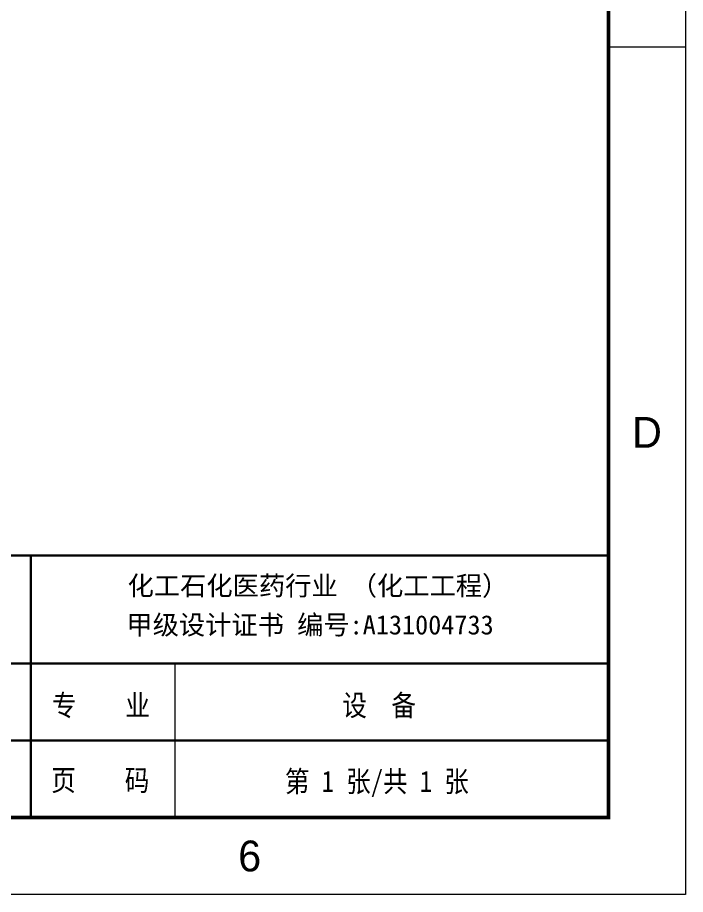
# Model space of a CAD drawing. Extents: x 148 to 221443, y -36682 to 6758.
# Drawn here: x 38627 to 40361, y -36108 to -33831 of the extents above; entities that cross this region are included whole.
import ezdxf
from ezdxf.enums import TextEntityAlignment as Align

# ---------------------------------------------------------------- set-up
doc = ezdxf.new("R2010")
doc.units = 0
doc.header["$LTSCALE"] = 10
doc.header["$MEASUREMENT"] = 0
doc.layers.add('2（细实线）', color=3, linetype='Continuous', lineweight=20)
doc.layers.add('图框层', color=7, linetype='Continuous', lineweight=15)
doc.styles.add('HZ', font='ROMS.SHX', dxfattribs={"width": 0.75, "bigfont": 'GBCBIG.SHX'})
doc.styles.add('tkhz2', font='')
doc.styles.add('公司名', font='simhei.ttf')
doc.styles.get('tkhz2').set_extended_font_data('SimSun')

# ---------------------------------------------------------------- blocks, each defined once
blk = doc.blocks.new('a2')
blk.add_line((15905.09, 9816.74), (15895.09, 9816.74))
at = {"layer": '图框层', "ltscale": 10}
blk.add_lwpolyline([(15311.09, 10126.74), (15905.09, 10126.74), (15905.09, 9706.74), (15311.09, 9706.74)], close=True, dxfattribs=at)
at = {"layer": '图框层', "ltscale": 10, "const_width": 0.5}
blk.add_lwpolyline([(15336.09, 10116.74), (15895.09, 10116.74), (15895.09, 9716.74), (15336.09, 9716.74)], close=True, dxfattribs=at)
at = {"style": 'HZ'}
for s, p in [('D', (15900.09, 9766.74)), ('6', (15848.5, 9711.74))]:
    blk.add_text(s, height=4, dxfattribs=at).set_placement(p, align=Align.MIDDLE)

msp = doc.modelspace()

# ---------------------------------------------------------------- linework, layer by layer
at = {"layer": '图框层'}
msp.add_line((39036.305, -35907.8595), (39036.305, -35507.8595), dxfattribs=at)
at = {"layer": '图框层', "const_width": 6}
msp.add_lwpolyline([(36561.305, -35907.8595), (40161.305, -35907.8595), (40161.305, -35227.8595), (36561.305, -35227.8595)], close=True, dxfattribs=at)
for points in [[(38661.305, -35227.8595), (38661.305, -35507.8595)], [(36561.305, -35507.8595), (40161.305, -35507.8595)], [(38661.305, -35507.8595), (40161.305, -35507.8595)], [(38661.305, -35507.8595), (38661.305, -35907.8595)], [(36561.305, -35707.8595), (40161.305, -35707.8595)]]:
    msp.add_lwpolyline(points, dxfattribs=at)

# ---------------------------------------------------------------- block references
at = {"layer": '2（细实线）', "xscale": 20, "yscale": 20, "zscale": 20}
msp.add_blockref('a2', (-277740.422, -230242.7026), dxfattribs=at)

# ---------------------------------------------------------------- texts
at = {"layer": '图框层', "ltscale": 10, "style": '公司名'}
for s, p in [('化工石化医药行业 （化工工程）', (38912.5436, -35331.197)), ('甲级设计证书 编号:A131004733', (38909.4982, -35432.6739))]:
    msp.add_text(s, height=50, dxfattribs=at).set_placement(p)
at = {"layer": '图框层', "style": 'tkhz2', "width": 0.85}
for s, p in [('专    业', (38843.1196, -35644.2075)), ('设  备', (39565.825, -35644.2075)), ('页    码', (38841.6805, -35838.7244)), ('第 1 张/共 1 张', (39559.9452, -35841.6662))]:
    msp.add_text(s, height=55, dxfattribs=at).set_placement(p, align=Align.CENTER)

doc.saveas('drawing.dxf')
